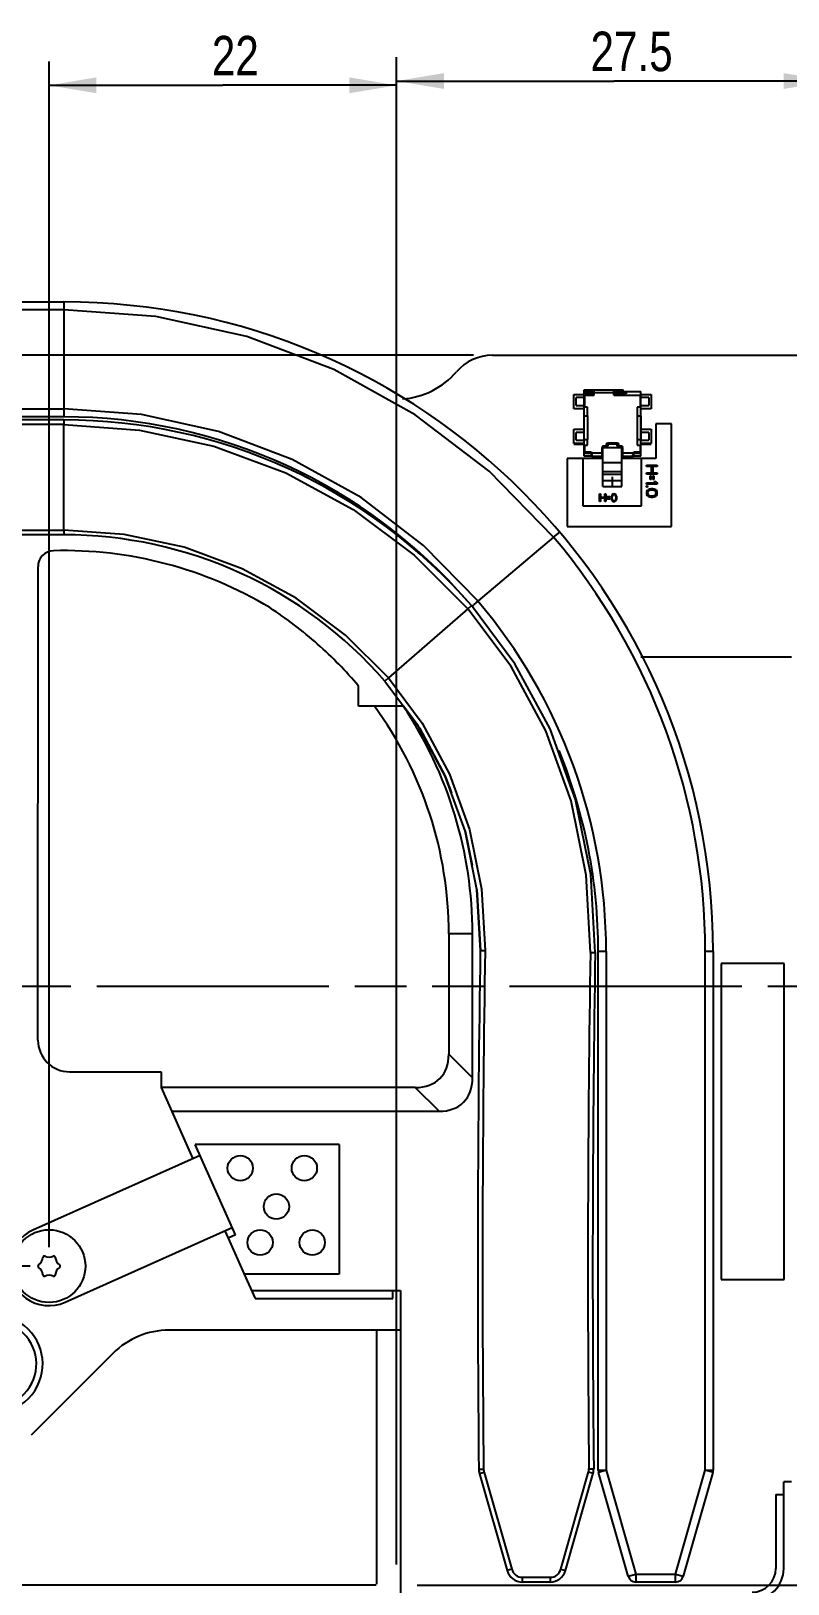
# Model space of a CAD drawing. Header units: millimetres. Extents: x 0 to 594, y 0 to 420.
# Drawn here: x 232.1 to 280.1, y 225.2 to 323.5 of the extents above; entities that cross this region are included whole.
import ezdxf

# ---------------------------------------------------------------- set-up
doc = ezdxf.new("R2010")
doc.units = ezdxf.units.MM
doc.header["$LTSCALE"] = 32.67
doc.linetypes.add('PHANTOM', pattern=[0.8, 0.45, -0.05, 0.1, -0.05, 0.1, -0.05])
doc.layers.get('0').update_dxf_attribs({"linetype": 'CONTINUOUS'})
doc.layers.add('FEATURE', color=7, linetype='CONTINUOUS')
doc.styles.get("Standard").update_dxf_attribs({"font": 'txt', "width": 0.8})
doc.dimstyles.new('DIMSTYLE_1', dxfattribs={"dimtxt": 2.5, "dimasz": 3, "dimexe": 1.5, "dimexo": 1.2, "dimtad": 1, "dimdsep": 46, "dimtxsty": 'STANDARD', "dimblk": '_FILLED', "dimblk1": '_FILLED', "dimblk2": '_FILLED', "dimcen": 0.09, "dimazin": 2, "dimtp": 0.01, "dimtm": 0.01, "dimtfac": 1, "dimtofl": 0, "dimtmove": 0, "dimatfit": 3, "dimldrblk": '_FILLED', "dimfxl": 1, "dimtolj": 1, "dimarcsym": 0})

# ---------------------------------------------------------------- blocks, each defined once
blk = doc.blocks.new('_FILLED')
at = {"color": 0, "linetype": 'BYBLOCK'}
blk.add_solid([(0, 0), (-1, 0.167), (-1, -0.167)], dxfattribs=at)
blk = doc.blocks.new('*D1')
at = {"color": 7, "linetype": 'CONTINUOUS'}
for p, q in [((404.328, 217.57), (404.328, 243.19)), ((256.585, 225.109), (405.828, 225.109)), ((404.328, 225.109), (404.328, 217.57)), ((404.328, 210.031), (404.328, 217.57)), ((395.135, 210.031), (405.828, 210.031))]:
    blk.add_line(p, q, dxfattribs=at)
at = {"color": 7, "linetype": 'CONTINUOUS', "xscale": 3, "yscale": 3, "zscale": 3}
for p, rotation in [((404.328, 225.109), 90), ((404.328, 210.031), 270)]:
    blk.add_blockref('_FILLED', p, dxfattribs=dict(at, rotation=rotation))
at = {"color": 7, "linetype": 'CONTINUOUS', "insert": (401.203, 233.19), "char_height": 2.5, "width": 10, "attachment_point": 1, "rotation": 90, "line_spacing_factor": 0.9}
blk.add_mtext('15.08', dxfattribs=at)
blk = doc.blocks.new('*D8')
at = {"color": 7, "linetype": 'CONTINUOUS'}
for p, q in [((95.308, 225.109), (95.308, 230.109)), ((95.308, 230.109), (95.308, 222.809)), ((253.985, 225.109), (93.808, 225.109)), ((95.308, 209.895), (95.308, 222.809)), ((118.085, 220.509), (93.808, 220.509)), ((95.308, 220.509), (95.308, 209.895))]:
    blk.add_line(p, q, dxfattribs=at)
at = {"color": 7, "linetype": 'CONTINUOUS', "xscale": 3, "yscale": 3, "zscale": 3}
for p, rotation in [((95.308, 225.109), 270), ((95.308, 220.509), 90)]:
    blk.add_blockref('_FILLED', p, dxfattribs=dict(at, rotation=rotation))
at = {"color": 7, "linetype": 'CONTINUOUS', "insert": (92.183, 215.895), "char_height": 2.5, "width": 6, "attachment_point": 3, "rotation": 90, "line_spacing_factor": 0.9}
blk.add_mtext('4.6', dxfattribs=at)
blk = doc.blocks.new('*D21')
at = {"color": 7, "linetype": 'CONTINUOUS'}
for p, q in [((255.285, 226.409), (255.285, 321.793)), ((282.785, 294.399), (282.785, 321.793)), ((255.285, 320.293), (269.035, 320.293)), ((282.785, 320.293), (269.035, 320.293))]:
    blk.add_line(p, q, dxfattribs=at)
at = {"color": 7, "linetype": 'CONTINUOUS', "xscale": 3, "yscale": 3, "zscale": 3, "rotation": 180}
blk.add_blockref('_FILLED', (255.285, 320.293), dxfattribs=at)
at = {"color": 7, "linetype": 'CONTINUOUS', "xscale": 3, "yscale": 3, "zscale": 3}
blk.add_blockref('_FILLED', (282.785, 320.293), dxfattribs=at)
at = {"color": 7, "linetype": 'CONTINUOUS', "insert": (270.156, 323.418), "char_height": 2.5, "width": 8, "attachment_point": 2, "line_spacing_factor": 0.9}
blk.add_mtext('27.5', dxfattribs=at)
blk = doc.blocks.new('*D24')
at = {"color": 7, "linetype": 'CONTINUOUS'}
for p, q in [((233.285, 246.499), (233.285, 321.522)), ((255.285, 226.409), (255.285, 321.522)), ((233.285, 320.022), (244.285, 320.022)), ((255.285, 320.022), (244.285, 320.022))]:
    blk.add_line(p, q, dxfattribs=at)
at = {"color": 7, "linetype": 'CONTINUOUS', "xscale": 3, "yscale": 3, "zscale": 3, "rotation": 180}
blk.add_blockref('_FILLED', (233.285, 320.022), dxfattribs=at)
at = {"color": 7, "linetype": 'CONTINUOUS', "xscale": 3, "yscale": 3, "zscale": 3}
blk.add_blockref('_FILLED', (255.285, 320.022), dxfattribs=at)
at = {"color": 7, "linetype": 'CONTINUOUS', "insert": (245.075, 323.147), "char_height": 2.5, "width": 4, "attachment_point": 2, "line_spacing_factor": 0.9}
blk.add_mtext('22', dxfattribs=at)
blk = doc.blocks.new('*D25')
at = {"color": 7, "linetype": 'CONTINUOUS'}
for p, q in [((260.148, 302.939), (123.918, 302.939)), ((125.418, 302.939), (125.418, 274.119)), ((125.418, 245.299), (125.418, 274.119)), ((232.085, 245.299), (123.918, 245.299))]:
    blk.add_line(p, q, dxfattribs=at)
at = {"color": 7, "linetype": 'CONTINUOUS', "xscale": 3, "yscale": 3, "zscale": 3}
for p, rotation in [((125.418, 302.939), 90), ((125.418, 245.299), 270)]:
    blk.add_blockref('_FILLED', p, dxfattribs=dict(at, rotation=rotation))
at = {"color": 7, "linetype": 'CONTINUOUS', "insert": (122.293, 277.185), "char_height": 2.5, "width": 10, "attachment_point": 2, "rotation": 90, "line_spacing_factor": 0.9}
blk.add_mtext('57.64', dxfattribs=at)

msp = doc.modelspace()

# ---------------------------------------------------------------- linework, layer by layer
at = {"color": 7, "linetype": 'CONTINUOUS'}
for p, q in [((261.348, 302.939), (300.585, 302.939)), ((267.145, 296.559), (267.145, 300.754)), ((267.145, 300.754), (269.62, 300.754)), ((267.6, 300.654), (267.6, 300.754)), ((267.65, 300.654), (267.65, 300.754)), ((267.78, 300.404), (267.78, 300.754)), ((269.04, 300.404), (269.04, 300.754)), ((269.17, 300.754), (269.17, 300.654)), ((269.22, 300.754), (269.22, 300.654)), ((269.62, 300.654), (269.62, 300.754)), ((266.645, 299.759), (266.645, 300.259)), ((267.145, 300.259), (266.645, 300.259)), ((266.645, 299.759), (267.145, 299.759)), ((267.195, 299.654), (267.195, 300.404)), ((267.195, 300.404), (267.78, 300.404)), ((267.6, 300.654), (267.78, 300.654)), ((267.745, 300.404), (267.745, 300.654)), ((269.04, 300.654), (269.22, 300.654)), ((269.04, 300.404), (270.695, 300.404)), ((269.075, 300.654), (269.075, 300.404)), ((269.62, 300.654), (270.745, 300.654)), ((269.82, 300.654), (269.82, 300.504)), ((270.695, 300.404), (270.695, 299.654)), ((270.745, 296.559), (270.745, 300.654)), ((271.245, 300.259), (270.745, 300.259)), ((270.745, 299.759), (271.245, 299.759)), ((271.245, 300.259), (271.245, 299.759)), ((267.145, 299.104), (267.375, 299.104)), ((267.155, 297.604), (267.155, 299.104)), ((267.375, 299.654), (267.195, 299.654)), ((267.375, 299.104), (267.375, 299.654)), ((270.515, 299.654), (270.515, 299.104)), ((270.695, 299.654), (270.515, 299.654)), ((270.515, 299.104), (270.745, 299.104)), ((270.735, 299.104), (270.735, 297.604)), ((266.645, 297.559), (266.645, 298.059)), ((267.145, 298.059), (266.645, 298.059)), ((267.145, 298.364), (267.155, 298.364)), ((270.735, 298.364), (270.745, 298.364)), ((271.245, 298.059), (270.745, 298.059)), ((271.245, 298.059), (271.245, 297.559)), ((271.689, 298.609), (271.689, 296.409)), ((272.686, 298.609), (271.689, 298.609)), ((272.686, 292.109), (272.686, 298.609)), ((266.645, 297.559), (267.145, 297.559)), ((267.132, 296.895), (267.145, 296.913)), ((267.132, 296.895), (267.145, 296.885)), ((267.145, 297.604), (267.375, 297.604)), ((267.195, 296.809), (267.195, 297.244)), ((267.195, 297.244), (267.375, 297.244)), ((267.545, 296.809), (267.195, 296.809)), ((267.375, 297.244), (267.375, 297.604)), ((268.295, 296.559), (268.295, 297.094)), ((268.345, 294.634), (268.345, 297.179)), ((268.645, 297.179), (268.345, 297.179)), ((268.345, 297.103), (269.545, 297.103)), ((268.545, 297.194), (268.395, 297.194)), ((268.545, 297.284), (268.545, 297.194)), ((269.245, 297.384), (268.645, 297.384)), ((268.645, 297.379), (268.645, 297.179)), ((269.245, 297.379), (268.645, 297.379)), ((268.645, 297.329), (269.245, 297.329)), ((269.245, 297.179), (269.245, 297.379)), ((269.545, 297.179), (269.245, 297.179)), ((269.345, 297.194), (269.345, 297.284)), ((269.495, 297.194), (269.345, 297.194)), ((269.545, 294.634), (269.545, 297.179)), ((269.595, 296.559), (269.595, 297.094)), ((270.695, 296.809), (270.345, 296.809)), ((270.515, 297.604), (270.515, 297.244)), ((270.515, 297.604), (270.745, 297.604)), ((270.515, 297.244), (270.695, 297.244)), ((270.695, 297.244), (270.695, 296.809)), ((270.745, 297.559), (271.245, 297.559)), ((270.745, 296.913), (270.759, 296.895)), ((270.745, 296.885), (270.759, 296.895)), ((266.085, 296.409), (266.085, 292.109)), ((268.345, 296.409), (266.085, 296.409)), ((267.079, 296.409), (267.079, 293.409)), ((267.145, 296.739), (267.636, 296.739)), ((267.62, 296.559), (267.145, 296.559)), ((267.62, 296.559), (267.62, 296.659)), ((267.645, 296.659), (267.62, 296.659)), ((267.628, 296.659), (267.628, 296.559)), ((267.628, 296.559), (268.345, 296.559)), ((267.645, 296.659), (267.645, 296.559)), ((268.295, 296.683), (268.345, 296.683)), ((269.545, 296.683), (269.595, 296.683)), ((269.545, 296.559), (270.263, 296.559)), ((271.689, 296.409), (269.545, 296.409)), ((270.245, 296.559), (270.245, 296.659)), ((270.27, 296.659), (270.245, 296.659)), ((270.254, 296.739), (270.745, 296.739)), ((270.263, 296.559), (270.263, 296.659)), ((270.27, 296.659), (270.27, 296.559)), ((270.745, 296.559), (270.27, 296.559)), ((270.779, 293.409), (270.779, 296.409)), ((268.345, 295.584), (269.545, 295.584)), ((269.545, 295.39), (268.345, 295.39)), ((268.345, 294.634), (269.545, 294.634)), ((268.345, 294.633), (269.545, 294.633)), ((267.079, 293.409), (270.779, 293.409)), ((266.085, 292.109), (272.686, 292.109))]:
    msp.add_line(p, q, dxfattribs=at)
at = {"color": 40, "linetype": 'CONTINUOUS'}
for p, q in [((266.495, 299.559), (266.495, 300.459)), ((266.495, 300.459), (267.145, 300.459)), ((270.745, 300.459), (271.395, 300.459)), ((271.395, 300.459), (271.395, 299.559)), ((267.145, 299.559), (266.495, 299.559)), ((271.395, 299.559), (270.745, 299.559)), ((266.495, 297.359), (266.495, 298.259)), ((266.495, 298.259), (267.145, 298.259)), ((270.745, 298.259), (271.395, 298.259)), ((271.395, 298.259), (271.395, 297.359)), ((267.145, 297.359), (266.495, 297.359)), ((267.145, 297.299), (266.495, 297.299)), ((271.395, 297.359), (270.745, 297.359)), ((271.395, 297.299), (270.745, 297.299)), ((271.093, 295.905), (271.093, 295.991)), ((271.093, 295.991), (271.783, 295.991)), ((271.416, 295.905), (271.093, 295.905)), ((271.416, 295.502), (271.416, 295.905)), ((271.504, 295.905), (271.504, 295.502)), ((271.783, 295.905), (271.504, 295.905)), ((271.783, 295.991), (271.783, 295.905)), ((268.945, 294.634), (268.945, 295.239)), ((271.093, 295.416), (271.093, 295.502)), ((271.093, 295.502), (271.416, 295.502)), ((271.783, 295.416), (271.093, 295.416)), ((271.093, 294.784), (271.093, 294.87)), ((271.093, 294.87), (271.666, 294.87)), ((271.328, 295.071), (271.328, 295.301)), ((271.328, 295.301), (271.387, 295.301)), ((271.387, 295.071), (271.328, 295.071)), ((271.387, 295.301), (271.387, 295.071)), ((271.504, 295.502), (271.783, 295.502)), ((271.504, 295.071), (271.504, 295.301)), ((271.504, 295.301), (271.563, 295.301)), ((271.563, 295.071), (271.504, 295.071)), ((271.563, 295.301), (271.563, 295.071)), ((271.563, 294.956), (271.68, 294.956)), ((271.666, 294.87), (271.563, 294.956)), ((271.68, 294.956), (271.783, 294.87)), ((271.783, 295.502), (271.783, 295.416)), ((271.783, 294.87), (271.783, 294.784)), ((268.12, 293.677), (268.12, 294.167)), ((268.12, 294.167), (268.181, 294.167)), ((268.181, 294.167), (268.181, 293.969)), ((268.181, 293.969), (268.467, 293.969)), ((268.181, 293.906), (268.181, 293.677)), ((268.467, 293.906), (268.181, 293.906)), ((268.467, 293.969), (268.467, 294.167)), ((268.467, 294.167), (268.529, 294.167)), ((268.467, 293.677), (268.467, 293.906)), ((268.529, 294.167), (268.529, 293.677)), ((268.61, 293.969), (268.61, 294.01)), ((268.61, 294.01), (268.774, 294.01)), ((268.774, 293.969), (268.61, 293.969)), ((268.61, 293.843), (268.61, 293.885)), ((268.61, 293.885), (268.774, 293.885)), ((268.774, 293.843), (268.61, 293.843)), ((268.774, 294.01), (268.774, 293.969)), ((268.774, 293.885), (268.774, 293.843)), ((268.865, 294.021), (268.855, 293.969)), ((268.855, 293.969), (268.855, 293.875)), ((268.855, 293.875), (268.865, 293.823)), ((268.876, 294.052), (268.865, 294.021)), ((268.865, 293.823), (268.876, 293.791)), ((268.896, 294.094), (268.876, 294.052)), ((268.927, 294.125), (268.896, 294.094)), ((268.916, 294.021), (268.906, 293.958)), ((268.906, 293.958), (268.906, 293.885)), ((268.906, 293.885), (268.916, 293.823)), ((268.957, 294.083), (268.916, 294.021)), ((268.916, 293.823), (268.957, 293.76)), ((268.978, 294.156), (268.927, 294.125)), ((268.988, 294.104), (268.957, 294.083)), ((269.039, 294.167), (268.978, 294.156)), ((269.039, 294.115), (268.988, 294.104)), ((269.1, 294.156), (269.039, 294.167)), ((269.09, 294.104), (269.039, 294.115)), ((269.121, 294.083), (269.09, 294.104)), ((269.151, 294.125), (269.1, 294.156)), ((269.161, 294.021), (269.121, 294.083)), ((269.121, 293.76), (269.161, 293.823)), ((269.182, 294.094), (269.151, 294.125)), ((269.172, 293.958), (269.161, 294.021)), ((269.161, 293.823), (269.172, 293.885)), ((269.172, 293.885), (269.172, 293.958)), ((269.202, 294.052), (269.182, 294.094)), ((269.213, 294.021), (269.202, 294.052)), ((269.202, 293.791), (269.213, 293.823)), ((269.223, 293.969), (269.213, 294.021)), ((269.213, 293.823), (269.223, 293.875)), ((269.223, 293.875), (269.223, 293.969)), ((271.783, 294.784), (271.093, 294.784)), ((271.093, 294.597), (271.093, 294.669)), ((271.093, 294.669), (271.167, 294.669)), ((271.167, 294.597), (271.093, 294.597)), ((271.108, 294.309), (271.093, 294.223)), ((271.093, 294.223), (271.108, 294.137)), ((271.152, 294.381), (271.108, 294.309)), ((271.108, 294.137), (271.152, 294.065)), ((271.196, 294.424), (271.152, 294.381)), ((271.152, 294.065), (271.196, 294.022)), ((271.167, 294.669), (271.167, 294.597)), ((271.181, 294.295), (271.167, 294.223)), ((271.167, 294.223), (271.181, 294.151)), ((271.211, 294.338), (271.181, 294.295)), ((271.181, 294.151), (271.211, 294.108)), ((271.255, 294.453), (271.196, 294.424)), ((271.196, 294.022), (271.255, 293.993)), ((271.299, 294.396), (271.211, 294.338)), ((271.211, 294.108), (271.299, 294.051)), ((271.299, 294.467), (271.255, 294.453)), ((271.255, 293.993), (271.299, 293.979)), ((271.372, 294.482), (271.299, 294.467)), ((271.387, 294.41), (271.299, 294.396)), ((271.299, 294.051), (271.387, 294.036)), ((271.299, 293.979), (271.372, 293.964)), ((271.504, 294.482), (271.372, 294.482)), ((271.372, 293.964), (271.504, 293.964)), ((271.49, 294.41), (271.387, 294.41)), ((271.387, 294.036), (271.49, 294.036)), ((271.578, 294.396), (271.49, 294.41)), ((271.49, 294.036), (271.578, 294.051)), ((271.578, 294.467), (271.504, 294.482)), ((271.504, 293.964), (271.578, 293.979)), ((271.622, 294.453), (271.578, 294.467)), ((271.666, 294.338), (271.578, 294.396)), ((271.578, 294.051), (271.666, 294.108)), ((271.578, 293.979), (271.622, 293.993)), ((271.68, 294.424), (271.622, 294.453)), ((271.622, 293.993), (271.68, 294.022)), ((271.695, 294.295), (271.666, 294.338)), ((271.666, 294.108), (271.695, 294.151)), ((271.724, 294.381), (271.68, 294.424)), ((271.68, 294.022), (271.724, 294.065)), ((271.71, 294.223), (271.695, 294.295)), ((271.695, 294.151), (271.71, 294.223)), ((271.769, 294.309), (271.724, 294.381)), ((271.724, 294.065), (271.769, 294.137)), ((271.783, 294.223), (271.769, 294.309)), ((271.769, 294.137), (271.783, 294.223)), ((268.181, 293.677), (268.12, 293.677)), ((268.529, 293.677), (268.467, 293.677)), ((268.876, 293.791), (268.896, 293.75)), ((268.896, 293.75), (268.927, 293.718)), ((268.927, 293.718), (268.978, 293.687)), ((268.957, 293.76), (268.988, 293.739)), ((268.978, 293.687), (269.039, 293.677)), ((268.988, 293.739), (269.039, 293.729)), ((269.039, 293.729), (269.09, 293.739)), ((269.039, 293.677), (269.1, 293.687)), ((269.09, 293.739), (269.121, 293.76)), ((269.1, 293.687), (269.151, 293.718)), ((269.151, 293.718), (269.182, 293.75)), ((269.182, 293.75), (269.202, 293.791))]:
    msp.add_line(p, q, dxfattribs=at)
at = {"color": 9, "linetype": 'CONTINUOUS'}
for p, q in [((267.145, 300.647), (267.745, 300.647)), ((267.745, 300.504), (267.145, 300.504)), ((269.04, 300.554), (267.78, 300.554)), ((269.075, 300.647), (269.82, 300.647)), ((269.82, 300.504), (269.075, 300.504)), ((267.155, 299.004), (267.145, 299.004)), ((267.355, 299.104), (267.355, 297.604)), ((270.535, 297.604), (270.535, 299.104)), ((270.745, 299.004), (270.735, 299.004)), ((267.145, 298.464), (267.155, 298.464)), ((267.155, 298.314), (267.145, 298.314)), ((270.735, 298.464), (270.745, 298.464)), ((270.745, 298.314), (270.735, 298.314)), ((267.145, 297.704), (267.155, 297.704)), ((270.735, 297.704), (270.745, 297.704)), ((267.632, 296.759), (268.295, 296.759)), ((268.345, 296.148), (269.545, 296.148)), ((269.595, 296.759), (270.259, 296.759)), ((268.345, 295.005), (269.545, 295.005))]:
    msp.add_line(p, q, dxfattribs=at)
at = {"color": 7, "linetype": 'PHANTOM'}
msp.add_line((79.487, 263.009), (425.744, 263.009), dxfattribs=at)
at = {"color": 7, "linetype": 'CONTINUOUS'}
for points in [[(267.645, 296.659), (267.643, 296.691), (267.639, 296.725), (267.632, 296.759)], [(270.259, 296.759), (270.251, 296.724), (270.247, 296.691), (270.245, 296.659)]]:
    msp.add_lwpolyline(points, dxfattribs=at)
for centre, radius, start, end in [((261.348, 299.939), 3, 90, 139.26964), ((255.285, 305.159), 5, 274.24391, 319.26964), ((267.545, 296.709), 0.1, 30, 90), ((268.395, 297.094), 0.1, 90, 180), ((268.645, 297.284), 0.1, 90, 180), ((269.245, 297.284), 0.1, 0, 90), ((269.495, 297.094), 0.1, 0, 90), ((270.345, 296.709), 0.1, 90, 150), ((267.628, 296.709), 0.15, 267.16233, 270), ((270.263, 296.709), 0.15, 270, 272.83754)]:
    msp.add_arc(centre, radius, start, end, dxfattribs=at)
at = {"layer": 'FEATURE', "color": 7, "linetype": 'CONTINUOUS'}
for p, q in [((169.286, 306.315), (234.224, 306.311)), ((234.224, 299.041), (169.285, 299.045)), ((234.22, 298.848), (169.285, 298.848)), ((234.22, 291.578), (169.285, 291.578)), ((232.587, 259.597), (232.588, 289.568)), ((262.774, 283.416), (260.023, 287.096)), ((264.993, 279.297), (262.774, 283.416)), ((270.746, 283.849), (280.285, 283.849)), ((254.539, 282.324), (256.653, 279.494)), ((252.878, 280.731), (252.878, 282.004)), ((255.708, 280.731), (252.878, 280.731)), ((255.708, 280.759), (255.708, 280.731)), ((256.653, 279.494), (255.721, 280.741)), ((266.612, 274.822), (264.993, 279.297)), ((266.611, 274.824), (265.918, 276.739)), ((267.578, 270.077), (266.611, 274.824)), ((267.578, 270.077), (266.612, 274.822)), ((260.369, 269.135), (259.617, 272.839)), ((267.853, 265.151), (267.578, 270.077)), ((260.583, 265.269), (260.369, 269.135)), ((260.369, 269.134), (260.369, 269.133)), ((260.369, 269.133), (260.583, 265.269)), ((258.588, 266.329), (258.588, 258.72)), ((260.088, 257.22), (260.088, 266.329)), ((268.048, 232.379), (268.048, 265.215)), ((275.318, 265.215), (275.318, 232.379)), ((279.818, 264.459), (275.818, 264.459)), ((275.818, 264.459), (275.818, 244.459)), ((279.818, 244.459), (279.818, 264.459)), ((234.587, 257.599), (240.375, 257.599)), ((240.375, 257.599), (240.375, 256.599)), ((240.375, 256.599), (242.384, 252.098)), ((256.467, 256.599), (240.375, 256.599)), ((241.045, 255.099), (257.967, 255.099)), ((245.083, 247.279), (242.53, 252.999)), ((251.645, 252.999), (242.53, 252.999)), ((251.645, 252.999), (251.645, 244.793)), ((242.841, 252.302), (232.266, 247.582)), ((234.304, 243.016), (244.879, 247.736)), ((244.422, 247.532), (244.626, 247.076)), ((245.083, 247.279), (244.626, 247.076)), ((244.626, 247.076), (245.645, 244.793)), ((251.645, 244.793), (245.645, 244.793)), ((245.645, 244.793), (246.334, 243.249)), ((246.111, 243.749), (255.54, 243.749)), ((255.04, 243.249), (255.04, 243.749)), ((255.54, 243.749), (255.54, 224.169)), ((275.818, 244.459), (279.818, 244.459)), ((246.334, 243.249), (255.04, 243.249)), ((255.54, 241.249), (240.873, 241.249)), ((254.04, 225.169), (254.04, 241.249)), ((237.338, 239.785), (232.147, 234.595)), ((260.527, 232.158), (262.282, 226.033)), ((265.966, 226.035), (267.719, 232.191)), ((269.944, 225.672), (268.067, 232.242)), ((275.299, 232.242), (273.422, 225.672)), ((280.285, 231.649), (279.785, 231.649)), ((279.785, 226.169), (279.785, 231.649)), ((279.285, 230.849), (279.785, 230.849)), ((279.285, 230.849), (279.285, 226.169)), ((265.004, 225.309), (263.243, 225.309)), ((272.941, 225.309), (270.425, 225.309))]:
    msp.add_line(p, q, dxfattribs=at)
at = {"layer": 'FEATURE', "color": 9, "linetype": 'CONTINUOUS'}
for p, q in [((234.224, 305.811), (231.085, 305.811)), ((234.224, 306.311), (234.224, 305.811)), ((234.224, 305.811), (234.224, 299.541)), ((169.285, 299.545), (234.224, 299.541)), ((234.22, 298.848), (234.22, 298.548)), ((234.224, 299.541), (234.224, 299.041)), ((234.22, 298.548), (169.285, 298.548)), ((234.22, 291.878), (234.22, 298.548)), ((169.285, 291.878), (234.22, 291.878)), ((234.22, 291.878), (234.22, 291.578)), ((238.051, 291.607), (234.22, 291.878)), ((265.223, 291.425), (260.181, 287.162)), ((265.223, 291.425), (265.605, 291.748)), ((256.401, 290.285), (259.797, 286.9)), ((259.797, 286.9), (260.023, 287.096)), ((260.057, 287.057), (260.099, 287.093)), ((260.099, 287.093), (260.181, 287.162)), ((259.797, 286.9), (254.765, 282.521)), ((254.765, 282.521), (254.539, 282.324)), ((260.666, 269.176), (260.883, 265.264)), ((260.088, 266.329), (258.588, 266.329)), ((260.583, 265.269), (260.883, 265.264)), ((267.553, 265.156), (267.853, 265.151)), ((268.548, 265.215), (268.048, 265.215)), ((268.548, 265.215), (268.548, 232.379)), ((274.818, 232.379), (274.818, 265.215)), ((275.318, 265.215), (274.818, 265.215)), ((258.588, 258.72), (260.088, 257.22)), ((257.967, 255.099), (256.467, 256.599)), ((260.788, 232.426), (260.488, 232.423)), ((260.815, 232.241), (260.527, 232.158)), ((260.815, 232.241), (262.57, 226.116)), ((265.677, 226.117), (267.431, 232.273)), ((267.431, 232.273), (267.719, 232.191)), ((267.457, 232.472), (267.757, 232.475)), ((268.048, 232.379), (268.548, 232.379)), ((268.086, 232.247), (268.067, 232.242)), ((268.548, 232.379), (268.086, 232.247)), ((268.548, 232.379), (270.425, 225.809)), ((272.941, 225.809), (274.818, 232.379)), ((274.818, 232.379), (275.318, 232.379)), ((275.262, 232.252), (274.818, 232.379)), ((275.299, 232.242), (275.262, 232.252)), ((262.57, 226.116), (262.282, 226.033)), ((265.677, 226.117), (265.966, 226.035)), ((263.243, 225.609), (265.004, 225.609)), ((263.243, 225.309), (263.243, 225.609)), ((265.004, 225.609), (265.004, 225.309)), ((269.944, 225.672), (270.425, 225.809)), ((270.425, 225.809), (272.941, 225.809)), ((270.425, 225.809), (270.425, 225.309)), ((272.941, 225.809), (273.422, 225.672)), ((272.941, 225.309), (272.941, 225.809))]:
    msp.add_line(p, q, dxfattribs=at)
for points in [[(265.223, 291.425), (261.144, 295.595), (256.461, 299.174), (251.312, 302.038), (245.8, 304.121), (240.043, 305.388), (234.224, 305.811)], [(260.435, 287.377), (256.983, 290.91), (253.031, 293.929), (248.67, 296.352), (244.004, 298.118), (239.147, 299.186), (234.224, 299.541)], [(234.22, 298.548), (239.004, 298.208), (243.726, 297.188), (248.271, 295.499), (252.53, 293.178), (256.401, 290.285)], [(254.765, 282.521), (252.045, 285.234), (248.935, 287.561), (245.506, 289.429), (241.846, 290.788), (238.051, 291.607)], [(267.553, 265.156), (267.281, 270.038), (266.323, 274.74), (264.72, 279.172), (262.524, 283.25), (259.797, 286.9)], [(254.765, 282.521), (256.907, 279.653), (258.639, 276.433), (259.906, 272.92), (260.666, 269.176)]]:
    msp.add_lwpolyline(points, dxfattribs=at)
at = {"layer": 'FEATURE', "color": 7, "linetype": 'CONTINUOUS'}
for points in [[(259.617, 272.839), (258.364, 276.313), (256.653, 279.494)], [(256.725, 279.36), (258.364, 276.312), (258.75, 275.242)], [(259.617, 272.838), (259.618, 272.837), (260.057, 270.673)]]:
    msp.add_lwpolyline(points, dxfattribs=at)
for centre, radius in [((245.389, 251.499), 0.8), ((249.445, 251.499), 0.8), ((247.675, 249.069), 0.8), ((233.285, 245.299), 2.3), ((246.645, 246.793), 0.8), ((249.945, 246.793), 0.8)]:
    msp.add_circle(centre, radius, dxfattribs=at)
for centre, radius, start, end in [((234.221, 265.215), 41.096, 359.99999, 89.99617), ((234.22, 264.644), 34.204, 41.02888, 89.99998), ((234.221, 265.215), 33.826, 40.92606, 89.99617), ((234.22, 264.644), 26.934, 41.02889, 89.99998), ((233.588, 289.569), 1, 91.4898, 180.06302), ((234.22, 265.21), 25.367, 59.06772, 91.48831), ((232.629, 264.705), 26.642, 48.50751, 56.68822), ((234.11, 266.248), 24.505, 40.01206, 48.71144), ((234.22, 266.329), 24.367, 359.99999, 36.22927), ((234.22, 266.329), 25.867, 359.99999, 33.83106), ((234.221, 265.215), 33.826, 359.99999, 22.0761), ((1488.957, 245.29), 1228.537, 179.068173, 180.600091), ((1492.59, 245.231), 1224.899, 179.068172, 180.596675), ((234.587, 259.599), 2, 180.06991, 269.99999), ((233.285, 245.299), 2.5, 114.05385, 294.05385), ((232.263, 245.899), 0.63, 304.72275, 355.26507), ((232.991, 245.839), 0.1, 66.20025, 175.26507), ((233.285, 246.507), 0.63, 246.20025, 293.79973), ((233.58, 245.839), 0.1, 4.73491, 113.79973), ((234.308, 245.899), 0.63, 184.73491, 235.27723), ((232.679, 245.299), 0.1, 124.72275, 235.27723), ((232.263, 244.699), 0.63, 4.73491, 55.27723), ((232.991, 244.759), 0.1, 184.73491, 293.79973), ((233.285, 244.091), 0.63, 66.20025, 113.79973), ((233.58, 244.759), 0.1, 246.20025, 355.26507), ((234.308, 244.699), 0.63, 124.72275, 175.26507), ((233.892, 245.299), 0.1, 304.72275, 55.27723), ((229.785, 239.109), 3.1, 236.93267, 56.93267), ((229.785, 239.109), 2.7, 237.17935, 57.17935), ((240.873, 236.249), 5, 89.99999, 134.99999), ((261.488, 232.433), 1, 180.59993, 195.99042), ((266.757, 232.465), 1, 344.10084, 0.59651), ((268.548, 232.379), 0.5, 179.99999, 195.94539), ((274.818, 232.379), 0.5, 344.05459, 359.99999), ((263.243, 226.309), 1, 195.99042, 269.99999), ((265.004, 226.309), 1, 269.99999, 344.10084), ((277.785, 226.169), 2, 269.99999, 359.99999), ((277.785, 226.169), 1.5, 269.99999, 359.99999), ((270.425, 225.809), 0.5, 195.94539, 269.99999), ((272.941, 225.809), 0.5, 269.99999, 344.05459)]:
    msp.add_arc(centre, radius, start, end, dxfattribs=at)
at = {"layer": 'FEATURE', "color": 9, "linetype": 'CONTINUOUS'}
for centre, radius, start, end in [((234.221, 265.215), 40.596, 359.99999, 40.21303), ((234.221, 265.215), 34.326, 359.99999, 40.21303), ((1488.989, 245.29), 1228.268, 179.068197, 180.600075), ((1492.548, 245.231), 1225.157, 179.068151, 180.596705), ((261.487, 232.433), 0.699, 180.59305, 195.99728), ((266.758, 232.464), 0.699, 344.09354, 0.60378), ((263.243, 226.309), 0.7, 195.99042, 269.99999), ((265.004, 226.309), 0.7, 269.99999, 344.10084)]:
    msp.add_arc(centre, radius, start, end, dxfattribs=at)
at = {"layer": 'FEATURE', "color": 7, "linetype": 'CONTINUOUS'}
for centre in [(254.345, 260.842), (255.845, 259.342)]:
    msp.add_ellipse(centre, major_axis=(-3.674, 3.674), ratio=0.57735, start_param=-3.665191, end_param=-2.617994, dxfattribs=at)

# ---------------------------------------------------------------- dimensions: what is measured, and where the dimension line sits
at = {"color": 7, "linetype": 'CONTINUOUS'}
dim = msp.add_linear_dim(base=(282.785, 320.293), p1=(255.285, 225.209), p2=(282.785, 293.199), dimstyle='DIMSTYLE_1', dxfattribs=at)
dim.commit()
dim.dimension.update_dxf_attribs({"geometry": '*D21', "text_midpoint": (270.219, 320.293), "dimtype": 160})
for base, p1, p2, angle, picture, middle in [((233.285, 320.022), (255.285, 225.209), (233.285, 245.299), 180, '*D24', (245.075, 320.022)), ((125.418, 245.299), (261.348, 302.939), (233.285, 245.299), 270, '*D25', (125.418, 277.248)), ((404.328, 210.031), (255.385, 225.109), (393.935, 210.031), 270, '*D1', (404.328, 238.503)), ((95.308, 220.509), (255.185, 225.109), (119.285, 220.509), 270, '*D8', (95.308, 212.895))]:
    dim = msp.add_linear_dim(base=base, p1=p1, p2=p2, angle=angle, dimstyle='DIMSTYLE_1', dxfattribs=at)
    dim.commit()
    dim.dimension.update_dxf_attribs({"geometry": picture, "text_midpoint": middle, "dimtype": 160})

doc.saveas('drawing.dxf')
